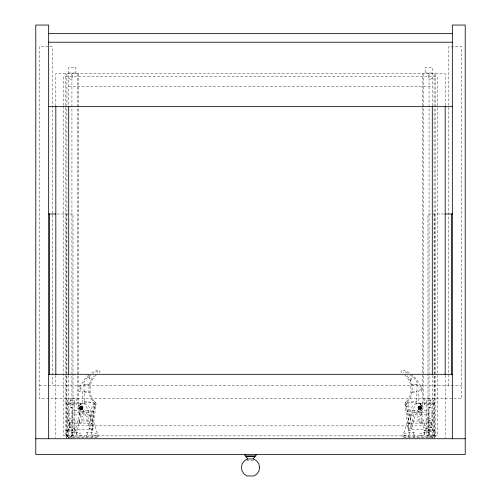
<?xml version="1.0" encoding="UTF-8"?>
<svg xmlns="http://www.w3.org/2000/svg" width="501" height="501" viewBox="0 0 501 501"><rect width="100%" height="100%" fill="white"/><g stroke="black" fill="none" stroke-linecap="round" stroke-linejoin="round"><path stroke-width="0.38" stroke-dasharray="2.5 1.88" d="M420.508 403.192L420.508 404.883L422.838 405.91M95.754 402.992L94.056 401.126L95.754 402.992A1.528 1.528 0 0 1 95.998 403.768L92.961 429.025M431.862 426.551L431.781 427.334M408.703 431.129L408.716 428.167M419.343 407.495C419.525 407.808 420.189 405.591 420.082 407.482C420.289 410.407 417.915 404.814 420.84 406.555C424.009 410.726 415.172 409.436 419.375 406.374M420.063 408.421L420.095 409.179L420.063 408.421L421.084 408.234L421.097 407.708L420.383 407.52M404.777 374.88A19.433 19.433 0 0 1 410.482 384.286L411.083 390.173L410.707 393.116A19.364 19.364 0 0 1 406.975 401.126L405.278 402.992A1.528 1.528 0 0 0 405.033 403.768L405.34 406.443A1.772 1.772 0 0 1 406.048 404.808L406.455 404.583A1.791 1.791 0 0 1 408.904 406.017L411.615 429.069L415.442 414.421A2.781 2.781 0 0 1 420.239 414.734L424.247 430.916L425.712 430.641A1.108 1.108 0 0 0 426.533 429.313A1.108 1.108 0 0 0 425.192 428.499L421.66 414.208C420.295 410.807 414.878 410.977 413.745 414.459L411.158 424.767M81.657 406.374L81.469 409.167L80.937 409.179L80.968 408.421C79.784 406.806 83.022 407.526 82.007 409.311C79.621 410.751 78.413 406.367 81.068 406.28C84.218 405.691 81.575 412.58 82.158 407.357M82.402 407.657L81.644 407.72L81.381 406.749L81.907 407.701L82.402 407.657L82.414 408.183L81.406 408.415L81.469 409.167M419.249 408.152L419.256 407.714L418.661 407.695L418.617 408.183C420.057 407.495 419.105 409.505 420.095 409.179L420.583 408.19L421.084 408.234M419.562 409.167L419.625 408.415M419.619 406.718L419.644 407.47M420.464 404.789L420.464 403.318L420.038 403.318L420.007 404.739L421.097 404.946A3.206 3.206 0 0 1 419.594 411.102L413.062 410.97L410.382 418.304M420.082 407.482L420.107 406.762L420.608 407.701M420.452 408.177L420.464 407.739L421.097 407.708M420.489 406.906L420.458 406.361L419.531 406.317M420.69 408.447L420.652 409.373L420.846 406.587L421.009 409.154L419.387 409.467M81.644 409.467L80.022 409.154L80.185 406.587L80.379 409.373L80.354 408.434L82.834 406.95M80.385 409.392L80.448 408.384M80.542 406.906L80.58 406.386L81.5 406.317M418.498 407.037C419.857 405.365 417.966 408.102 418.673 408.998C419.519 410.206 419.011 406.324 420.326 407.657M95.998 403.768L95.691 406.443A1.791 1.791 0 0 0 94.971 404.808L94.576 404.583A1.791 1.791 0 0 0 92.128 406.017L89.416 429.069L85.59 414.421A2.781 2.781 0 0 0 80.793 414.734L76.785 430.916L75.319 430.641A1.108 1.108 0 0 1 74.499 429.313A1.108 1.108 0 0 1 75.839 428.499L79.371 414.208C80.736 410.807 86.153 410.977 87.287 414.459L89.873 424.767M94.645 404.62L94.645 403.48L93.205 401.783A20.428 20.428 0 0 1 89.272 393.329C88.044 387.167 89.742 380.522 93.875 375.775M91.282 423.639C88.884 432.019 93.224 430.44 92.403 423.301L94.451 406.217L93.9 405.691L93.386 406.104L91.282 423.639L92.334 423.765M94.451 406.217L92.403 423.301L91.339 423.176M406.58 406.217C409.849 402.622 407.708 423.589 409.693 423.176C412.185 431.392 408.039 431.286 408.628 423.301L406.58 406.217L407.263 411.878L408.321 411.753M421.466 408.409L421.566 408.027A1.635 1.635 0 0 0 419.155 406.461A1.635 1.635 0 0 0 419.024 409.292A1.635 1.635 0 0 0 421.541 407.989L421.009 409.154M419.13 407.507L419.393 406.079A1.935 1.935 0 0 0 418.197 406.95L421.516 408.941M82.596 408.641L82.734 408.234A1.647 1.647 0 0 0 80.58 406.355L80.304 406.511M410.162 416.494L412.517 410.056L416.7 403.299L417.145 382.388L415.855 380.315A26.584 26.584 0 0 0 412.599 376.796L410.094 374.798M80.436 408.227L81.406 408.353M69.251 422.418L69.251 427.334M407.156 375.775C411.29 380.522 412.987 387.167 411.759 393.329A20.428 20.428 0 0 1 407.827 401.783L406.386 403.48L406.386 404.62M410.094 380.303L412.054 376.332M410.494 381.061L412.599 376.796M418.354 407.382L418.836 406.68M421.529 408.334L421.923 407.626M418.78 409.712L420.921 406.192M420.264 407.275L419.857 407.946L419.894 406.023L420.139 407.47L420.395 406.098L420.859 406.298M406.33 403.599L416.732 401.915M405.278 402.992L406.975 401.126M81.387 407.47L81.381 406.749L80.886 406.724L80.949 407.482L79.935 407.708L79.947 408.234L80.705 408.177M80.937 409.179L80.968 408.421M434.11 437.667L435.187 436.603L435.187 403.199L416.688 403.462M419.375 408.152L418.617 408.183L418.661 407.695L419.606 407.194M82.032 409.279L82.358 408.998L81.838 406.443L82.678 407.382M88.978 374.93L87.713 376.007A27.655 27.655 0 0 0 84.325 379.664L82.458 382.413A16.708 16.708 0 0 0 81.707 384.035C81.901 385.588 77.661 386.478 79.465 387.254C82.721 385.607 80.398 388.425 79.014 389.077C85.696 387.511 74.599 393.235 81.2 390.811A1.04 1.04 0 0 1 82.652 391.65L82.897 403.28L80.567 403.318L80.567 404.789L78.413 406.017L78.194 403.192M90.869 416.494L88.514 410.056L84.331 403.299L83.886 382.388L85.176 380.315A26.584 26.584 0 0 1 88.433 376.796L90.931 374.798M80.254 406.536L79.866 406.837A1.635 1.635 0 0 0 79.465 408.027L80.022 409.154A1.647 1.647 0 0 0 82.734 408.234M432.294 78.012L430.503 79.446L428.712 77.298L428.712 73.002M82.277 409.749C86.56 401.151 72.626 409.549 82.277 409.749L80.11 406.192M97.369 372.663C98.346 370.452 94.213 372.612 93.662 373.113M79.515 408.941L80.354 408.434M91.702 373.013L93.148 372.18A27.874 27.874 0 0 1 97.745 370.214A1.428 1.428 0 0 1 99.712 370.69A1.428 1.428 0 0 1 99.236 372.656M81.387 407.213L81.644 407.72M80.93 408.697L79.947 408.234M73.002 432.338L71.198 432.689L71.198 436.953M80.523 403.192L80.523 404.883L78.882 405.603L78.15 406.63L77.88 408.221L78.457 409.774L80.592 411.089L87.969 410.97L90.65 418.304M80.567 404.789L81.024 404.739L80.993 403.318M411.928 392.014L416.957 391.256M411.835 392.74L416.938 391.97M407.006 402.679L416.744 401.207M407.207 411.409L408.265 411.283M408.628 423.301L409.693 423.176M408.697 423.765L409.749 423.639M80.523 404.883L79.947 404.94A3.206 3.206 0 0 0 81.438 411.102L81.438 411.108M417.108 384.135L411.572 384.298M411.703 385.031L417.089 384.862M419.594 411.108C423.376 411.741 424.616 405.453 420.646 404.896M89.46 384.298L83.924 384.135M80.943 407.351L81.381 407.344M79.935 407.708L80.699 407.739M81.657 408.152L82.414 408.183M80.968 408.547L81.406 408.54M68.737 73.002L75.895 73.002M425.136 73.002L432.294 73.002M68.706 86.604L432.294 86.604M57.033 213.996L73.002 213.996L73.002 438.732M443.967 213.996L427.998 213.996L427.998 438.732M39.366 385.77L461.634 385.77M84.343 403.462L65.844 403.199L65.844 436.603L66.921 437.667M67.278 404.62L76.584 404.62L76.584 399.641A1.428 1.428 0 0 0 75.15 398.226L71.574 398.22A1.428 1.428 0 0 0 70.14 399.641L70.14 407.463L74.436 407.463M433.753 404.62L424.447 404.62L424.447 399.641A1.428 1.428 0 0 1 425.881 398.226L429.457 398.22A1.428 1.428 0 0 1 430.891 399.641L430.891 407.463L426.595 407.463M74.436 410.306L76.584 410.519A1.428 1.428 0 0 0 78.012 411.935L81.951 411.941A1.428 1.428 0 0 0 83.385 410.519L88.577 410.306L88.577 411.371A1.428 1.428 0 0 1 87.149 412.786L74.436 412.793M426.595 410.306L424.447 410.519A1.428 1.428 0 0 1 423.019 411.935L419.08 411.941A1.428 1.428 0 0 1 417.646 410.519L412.448 410.306L412.448 411.371A1.428 1.428 0 0 0 413.882 412.786L426.595 412.793M67.278 413.5L73.002 413.5M433.753 413.5L428.029 413.5L428.029 432.338L429.833 432.689L429.833 436.953M74.436 414.922L88.076 414.922A1.428 1.428 0 0 1 89.46 415.974L90.499 419.174A1.422 1.422 0 0 1 89.122 420.959L74.436 420.965M426.595 414.922L412.956 414.922A1.428 1.428 0 0 0 411.572 415.974L410.532 419.174A1.422 1.422 0 0 0 411.91 420.959L426.595 420.965M67.278 419.901L74.436 419.901M426.595 419.901L433.753 419.901M67.278 420.608L73.002 420.608M428.029 420.608L433.753 420.608M73.002 422.03L69.633 422.03L69.633 427.716L73.002 427.716M428.029 422.03L431.399 422.03L431.399 427.716L428.029 427.716M74.436 423.094L90.894 423.094A1.428 1.428 0 0 1 92.328 424.516L92.278 428.443A1.428 1.428 0 0 1 90.9 429.489L74.436 429.495M426.595 423.094L410.137 423.094A1.428 1.428 0 0 0 408.703 424.516L408.753 428.443A1.428 1.428 0 0 0 410.131 429.489L426.595 429.495M68.706 425.85L432.294 425.85M73.002 428.568L74.436 428.568M426.595 428.568L428.029 428.568M67.278 429.495L73.002 429.495M428.029 429.495L433.753 429.495M67.278 430.346L73.002 430.346M428.029 430.346L433.753 430.346M65.844 430.916L71.912 430.916M74.436 430.916L77.655 430.916L77.655 432.338L71.912 432.338M426.595 430.916L423.376 430.916L423.376 432.338L429.119 432.338M429.119 430.916L435.187 430.916M67.278 431.624L71.912 431.624M429.119 431.624L433.753 431.624M65.844 432.219L67.278 432.219M433.753 432.219L435.187 432.219M65.844 435.062L67.278 435.062M433.753 435.062L435.187 435.062M67.278 435.181L74.436 435.181L74.436 400.355L67.278 400.355L67.278 436.953L98.052 436.953M433.753 435.181L426.595 435.181L426.595 400.355L433.753 400.355L433.753 436.953L402.979 436.953M65.844 436.603L71.198 436.609M429.833 436.609L435.187 436.603M246.655 460.35L254.339 460.35M420.038 403.318L418.135 403.28L418.379 391.657A1.04 1.04 0 0 1 419.825 390.811C423.79 392.659 421.272 390.248 419.769 389.12C420.17 388.081 421.842 390.26 422.011 388.976C419.988 388.369 418.661 385.507 421.754 387.273C423.001 386.046 419.162 385.664 419.324 384.035A16.708 16.708 0 0 0 418.573 382.413L416.707 379.664A27.655 27.655 0 0 0 413.319 376.007L412.054 374.93M419.65 407.344L420.088 407.351M419.625 408.54L420.063 408.547M83.943 384.862L89.328 385.031M92.766 411.283L93.825 411.409M92.71 411.753L93.768 411.878M84.074 391.256L89.103 392.014M84.093 391.97L89.197 392.74M84.287 401.207L94.025 402.679M84.3 401.915L94.702 403.599M421.166 406.837L420.458 406.361M407.369 373.113C406.818 372.612 402.685 370.452 403.662 372.663M409.33 373.013L407.883 372.18A27.874 27.874 0 0 0 403.286 370.214A1.428 1.428 0 0 0 401.32 370.69A1.428 1.428 0 0 0 401.796 372.656M68.737 78.012L70.528 79.446L72.319 77.298L72.319 73.002M82.533 407.037L82.195 406.68M421.654 414.183L420.978 413.137L421.66 414.208M80.567 406.95L81.175 407.946M79.108 407.626L79.502 408.334M88.978 376.332L90.938 380.303M88.433 376.796L90.537 381.061M81.932 408.196L81.431 409.129M431.781 422.418L431.862 427.059A0.714 0.714 0 0 1 431.179 427.716M418.297 408.234L418.435 408.641M79.534 408.39L79.465 408.027M431.856 422.75L431.843 422.587A0.714 0.714 0 0 0 431.179 422.03M420.583 408.384L420.646 409.392M418.874 407.357L418.999 409.279M80.949 407.482L80.886 406.724M80.573 406.361L80.58 406.386A1.647 1.647 0 0 0 80.028 409.16M81.776 407.714L81.782 408.152M80.567 407.739L80.58 408.177M79.972 407.745L79.985 408.196M92.316 428.167L92.328 431.129M405.033 403.768L408.071 429.025A1.785 1.785 0 0 0 410.056 430.578A1.785 1.785 0 0 0 411.622 428.605M448.752 385.77L448.752 46.524L461.634 46.524L461.634 398.652L39.366 398.652L39.366 46.524L52.248 46.524L52.248 385.77M445.176 105.767L445.176 73.716L55.824 73.716L55.824 105.767M445.176 375.424L445.176 437.949M435.156 73.716L435.156 402.948L422.274 402.948L422.274 73.716M434.436 213.996L434.436 438.732M434.079 73.716L434.079 402.948M434.11 403.199L434.11 436.603L433.039 437.667L402.979 437.667L402.979 433.046L404.407 431.624L407.163 422.349A44.345 44.345 0 0 0 408.691 418.529L408.703 418.485A43.806 43.806 0 0 0 409.599 415.579L409.856 414.59A44.257 44.257 0 0 0 410.657 410.557L411.903 407.106A7.866 7.866 0 0 1 418.717 403.205M432.294 105.767L432.294 67.278L425.136 67.278L425.136 73.716M432.294 375.424L432.294 438.732M430.678 422.03L430.678 427.716M429.069 73.716L429.069 438.732M428.894 422.03L428.894 427.716M428.405 435.181L428.405 430.184A0.689 0.689 0 0 1 429.1 429.495M424.817 432.338L424.817 436.953M424.103 432.338L424.103 436.953M423.345 73.716L423.345 402.948M422.838 403.192L422.838 405.916M414.446 436.953L414.446 432.338L408.71 432.338L408.71 436.953M413.732 432.338L413.732 436.953M409.43 432.338L409.43 436.953M92.316 436.953L92.316 432.338L86.585 432.338L86.585 436.953M91.602 432.338L91.602 436.953M87.299 432.338L87.299 436.953M78.726 73.716L78.726 402.948L65.844 402.948L65.844 73.716M77.655 73.716L77.655 402.948M76.929 432.338L76.929 436.953M76.215 432.338L76.215 436.953M75.895 73.716L75.895 67.278L68.737 67.278L68.706 105.767M72.626 435.181L72.626 430.184A0.689 0.689 0 0 0 71.931 429.495M72.138 422.03L72.138 427.716M71.931 73.716L71.931 438.732M70.353 422.03L70.353 427.716M68.706 375.424L68.706 438.732M66.921 73.716L66.921 402.948M66.921 403.199L66.921 436.603L67.992 437.667L98.052 437.667L98.052 433.046L96.624 431.624L93.869 422.349A44.345 44.345 0 0 1 92.341 418.529L92.328 418.485A43.806 43.806 0 0 1 91.432 415.579L91.176 414.59A44.257 44.257 0 0 1 90.374 410.557L89.128 407.106A7.884 7.884 0 0 0 82.308 403.199M66.564 213.996L66.564 438.732M63.696 105.542L63.696 76.584L437.304 76.584L437.304 435.87L63.696 435.87L63.696 106.325M55.824 375.424L55.824 437.949M92.954 429.025A1.785 1.785 0 0 1 90.969 430.578A1.785 1.785 0 0 1 89.41 428.605M96.255 374.88A19.433 19.433 0 0 0 90.549 384.286L89.948 390.173L90.324 393.116A19.364 19.364 0 0 0 94.056 401.126M68.731 430.184A0.689 0.689 0 0 1 69.426 429.495M69.852 422.03A0.714 0.714 0 0 0 69.188 422.587L69.176 427.002A0.714 0.714 0 0 0 69.852 427.716M431.605 429.495A0.689 0.689 0 0 1 432.3 430.184M419.393 409.48A1.647 1.647 0 0 1 418.498 407.012M420.377 406.336A1.647 1.647 0 0 1 421.341 407.138M417.815 407.357C420.514 416.575 425.061 401.013 417.815 407.357M419.118 408.158L419.613 408.672L419.118 408.158M79.377 414.183L80.054 413.137L79.383 414.164M80.899 407.207L80.436 407.733L80.899 407.207M72.927 432.357L71.912 432.689L72.946 432.35M428.104 432.357L429.119 432.689L428.086 432.35M431.962 417.057L431.962 409.236A1.785 1.785 0 0 0 430.177 407.463A1.785 1.785 0 0 0 428.393 409.236L428.386 417.057A1.785 1.785 0 0 0 430.177 418.83A1.785 1.785 0 0 0 431.962 417.057M72.645 417.057L72.645 409.236A1.785 1.785 0 0 0 70.854 407.463A1.785 1.785 0 0 0 69.069 409.236L69.069 417.057A1.785 1.785 0 0 0 70.854 418.83A1.785 1.785 0 0 0 72.639 417.057M79.728 422.957A1.071 1.071 0 0 0 81.337 422.03A1.071 1.071 0 0 0 79.728 421.103A1.071 1.071 0 0 0 79.728 422.957M79.446 435.701A1.428 1.428 0 0 0 81.588 434.467A1.428 1.428 0 0 0 79.446 433.233A1.428 1.428 0 0 0 79.446 435.701M81.594 419.356A1.428 1.428 0 0 0 83.736 418.122A1.428 1.428 0 0 0 81.594 416.888A1.428 1.428 0 0 0 81.594 419.356M94.896 435.482A1.428 1.428 0 0 0 97.282 434.837A1.428 1.428 0 0 0 95.534 433.089A1.428 1.428 0 0 0 94.896 435.482M420.233 422.957A1.071 1.071 0 0 0 421.836 422.03A1.071 1.071 0 0 0 420.233 421.103A1.071 1.071 0 0 0 420.233 422.957M419.863 435.482A1.428 1.428 0 0 0 422.249 434.837A1.428 1.428 0 0 0 420.502 433.089A1.428 1.428 0 0 0 419.863 435.482M418.009 419.356A1.428 1.428 0 0 0 420.151 418.122A1.428 1.428 0 0 0 418.009 416.888A1.428 1.428 0 0 0 418.009 419.356M404.119 435.482A1.428 1.428 0 0 0 406.505 434.837A1.428 1.428 0 0 0 404.752 433.089A1.428 1.428 0 0 0 404.119 435.482"/><path stroke-width="0.75" d="M246.492 456.624L246.348 457.482L247.419 458.202L247.419 459.129M48.666 33.636L452.334 33.636M48.666 42.228L452.334 42.228M48.666 106.644L452.334 106.644M48.666 213.996L55.605 213.996M445.395 213.996L452.334 213.996M48.666 374.316L452.334 374.316M35.784 438.732L465.216 438.732M254.508 456.624L254.646 457.482L253.575 458.202L253.575 459.129M452.334 438.732L452.334 25.05L465.216 25.05L465.216 454.476L35.784 454.476L35.784 25.05L48.666 25.05L48.666 438.732M451.614 213.996L451.614 374.748M445.176 106.544L445.176 374.642M432.294 106.544L432.294 374.642M256.224 454.476L255.936 455.91L245.058 455.91L244.776 454.476M255.147 455.91L255.147 456.624L245.847 456.624L245.847 455.91M68.706 106.544L68.706 374.642M55.824 106.544L55.824 374.642M49.386 213.996L49.386 374.748M259.437 467.251L259.086 470.808L257.007 473.865L254.239 475.95L246.755 475.95L243.987 473.865L241.914 470.808L241.557 467.251L242.158 463.744L244.432 460.826L247.35 458.954L253.644 458.954L256.562 460.826L258.835 463.744L259.437 467.251"/></g></svg>
